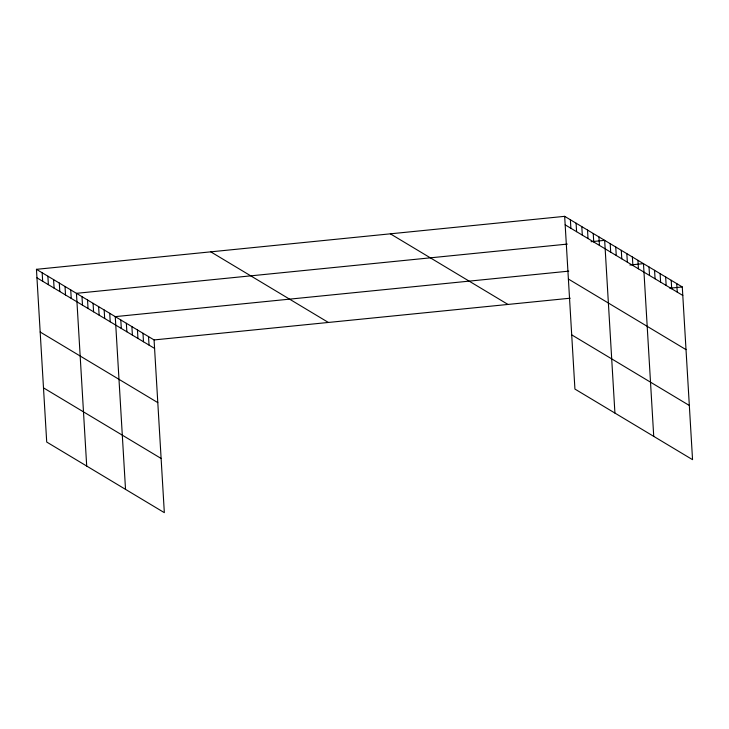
<?xml version="1.0" encoding="UTF-8"?>
<svg xmlns="http://www.w3.org/2000/svg" width="729" height="729" viewBox="0 0 729 729"><rect width="100%" height="100%" fill="white"/><g stroke="black" fill="none" stroke-linecap="round" stroke-linejoin="round"><path stroke-width="1.09" d="M36.45 269.329L154.074 339.933L164.335 512.66L46.711 442.047L36.45 269.329L564.665 216.34L682.289 286.953L692.55 459.671L574.926 389.067L564.665 216.34M567.308 244.097L76.445 293.331L86.705 466.059M591.073 241.709L604.66 240.351L614.921 413.07M568.766 271.142L115.255 316.632L125.525 489.359M629.892 265.01L643.47 263.652L653.731 436.37M154.074 339.933L570.233 298.197M669.842 288.201L682.289 286.953M565.166 224.833L682.791 295.445M568.383 279.034L686.016 349.638M571.709 334.866L689.333 405.479M390.352 233.827L507.976 304.44M210.763 251.842L328.387 322.455M36.951 277.822L154.584 348.426M40.177 332.014L157.801 402.627M43.494 387.855L161.118 458.459M676.74 283.627L677.25 292.119M671.199 280.291L671.701 288.784M665.65 276.965L666.16 285.458M660.11 273.639L660.611 282.132M654.56 270.313L655.07 278.806M649.02 266.978L649.521 275.471M637.93 260.326L638.431 268.819M632.38 256.991L632.89 265.484M626.84 253.665L627.341 262.158M621.29 250.339L621.791 258.831M615.75 247.003L616.251 255.496M610.2 243.677L610.702 252.17M598.946 236.916L599.448 245.418M593.233 233.49L593.734 241.982M587.519 230.063L588.021 238.556M581.806 226.628L582.307 235.121M576.092 223.202L576.593 231.694M570.379 219.775L570.88 228.268M148.534 336.607L149.035 345.099M142.984 333.281L143.485 341.773M137.444 329.955L137.945 338.447M131.894 326.619L132.396 335.112M126.354 323.293L126.855 331.786M120.804 319.967L121.306 328.46M109.715 313.306L110.216 321.799M104.165 309.98L104.675 318.473M98.625 306.645L99.126 315.138M93.075 303.319L93.585 311.812M87.535 299.993L88.036 308.485M81.985 296.657L82.495 305.159M70.731 289.905L71.232 298.398M65.018 286.47L65.519 294.972M59.304 283.043L59.805 291.536M53.591 279.617L54.092 288.11M47.877 276.182L48.378 284.674M42.164 272.755L42.665 281.248"/></g></svg>
